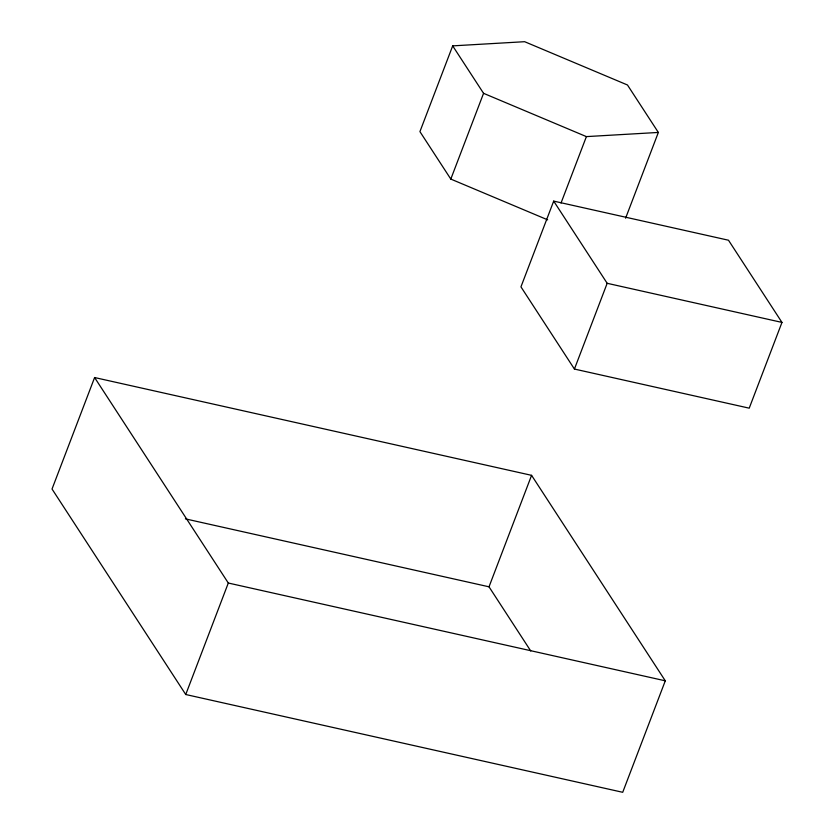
<?xml version="1.0" encoding="UTF-8"?>
<svg xmlns="http://www.w3.org/2000/svg" width="834" height="834" viewBox="0 0 834 834"><rect width="100%" height="100%" fill="white"/><g stroke="black" fill="none" stroke-linecap="round" stroke-linejoin="round"><path stroke-width="1.25" d="M94.607 377.541L52.031 489.026L185.742 694.514L622.717 792.3L665.292 680.815L531.581 475.338L94.607 377.541L228.308 583.029L665.292 680.815M185.742 694.514L228.308 583.029M625.604 218.195L658.349 132.439L627.47 84.985L524.638 41.7L452.685 45.87L419.929 131.626L450.808 179.081L547.667 219.842M450.808 179.081L483.564 93.325L452.685 45.87M553.693 201.109L520.948 286.865L574.428 369.055L749.224 408.17L781.969 322.414L728.489 240.223L553.693 201.109L607.173 283.299L781.969 322.414M561.021 203.037L586.396 136.609L658.349 132.439M530.747 650.968L489.016 586.813L531.581 475.338M574.428 369.055L607.173 283.299M185.409 518.873L489.016 586.813M483.564 93.325L586.396 136.609"/></g></svg>
